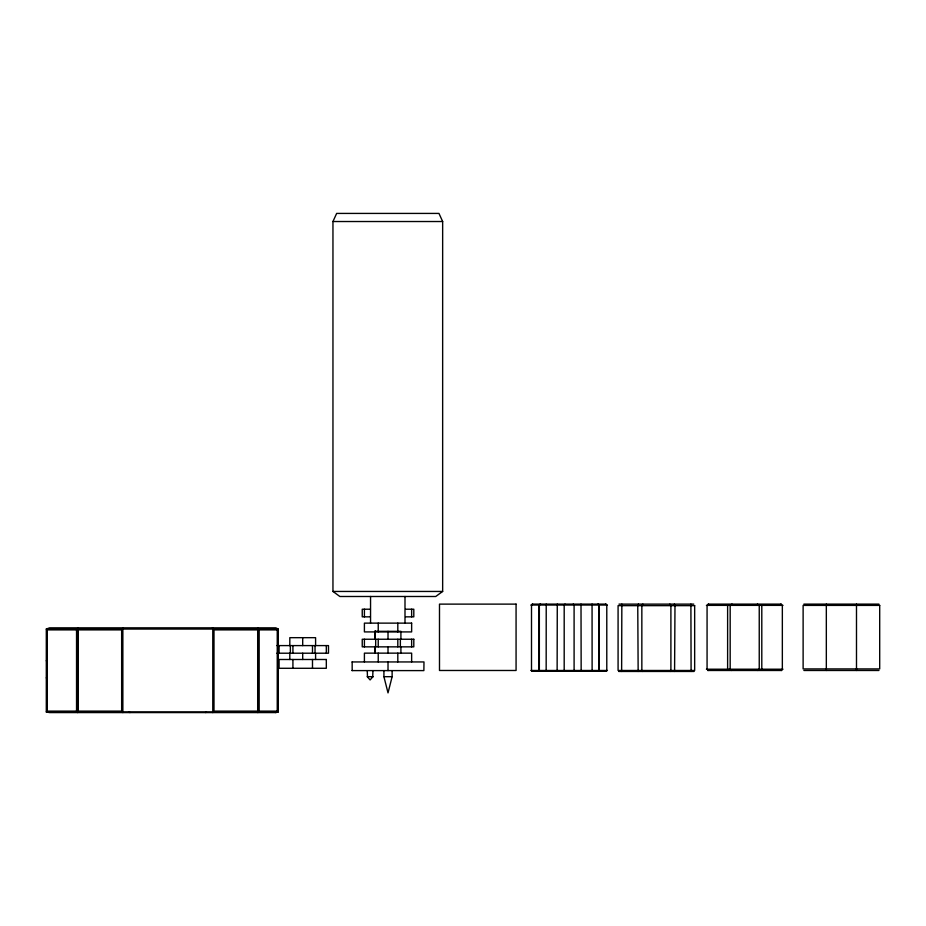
<?xml version="1.0" encoding="UTF-8"?>
<svg xmlns="http://www.w3.org/2000/svg" width="926" height="926" viewBox="0 0 926 926"><rect width="100%" height="100%" fill="white"/><g stroke="black" fill="none" stroke-linecap="round" stroke-linejoin="round"><path stroke-width="1.39" d="M592.119 671.2L592.061 604.122M546.224 604.122L546.166 671.2M392.126 670.598L392.126 676.686L388.017 692.891L383.92 676.686L383.92 670.598M122.857 712.58L122.857 627.84M691.097 671.454L690.9 604.122M826.328 670.482L826.328 604.122M621.844 604.122L621.635 671.454M674.579 671.454L674.985 605.65L674.348 604.122M638.396 604.122L637.759 605.65L638.153 671.454M77.657 627.84L77.657 712.58M856.492 604.122L856.492 670.482M332.955 221.522L336.647 213.42L438.97 213.42L442.651 221.522L442.651 591.448L435.741 596.494L339.865 596.494L332.955 591.448L332.955 221.522L442.651 221.522M581.158 671.2L581.007 604.122M557.278 604.122L557.128 671.2M122.487 629.055L123.181 627.84L123.181 629.055M212.783 712.58L212.783 627.84M670.25 671.454L670.899 670.482L670.899 605.65L669.868 604.122M642.875 604.122L641.845 605.65L641.845 670.482L642.494 671.454M573.507 671.2L574.097 670.482L574.097 605.037L573.229 604.122M781.278 670.482L782.343 669.209L782.343 605.361L780.861 604.122M372.727 676.918L372.935 670.598M565.045 604.122L564.189 605.037L564.189 670.482L564.779 671.2M205.722 712.58L206.371 711.944M757.885 670.482L759.239 669.209L759.239 605.361L757.364 604.122M257.81 712.58L258.504 711.944L258.504 629.055L257.81 627.84M605.998 671.2L606.785 670.482L606.785 605.037L605.639 604.122M708.552 604.122L707.07 605.361L707.07 669.209L708.135 670.482M532.635 604.122L531.501 605.037L531.501 670.482L532.288 671.2M540.495 604.122L539.349 605.037L539.349 670.482L540.136 671.2M598.289 671.2L599.261 670.482L599.261 605.037L597.849 604.122L598.937 605.037L598.937 670.482M732.049 604.122L730.174 605.361L730.174 669.209L731.528 670.482M540.437 604.122L539.025 605.037L539.025 670.482L539.997 671.2M46.3 629.055L49.553 627.84L275.809 627.84L278.24 629.055L278.24 711.944L275.809 712.58L49.553 712.58L46.3 711.944L46.3 629.055L278.24 629.055M332.955 591.448L442.651 591.448M532.103 604.122L606.183 604.122M618.985 604.122L693.759 604.122M708.101 604.122L781.312 604.122M803.872 604.122L878.948 604.122M530.853 605.037L607.433 605.037M706.411 605.361L782.991 605.361M370.412 609.215L362.24 609.215L362.24 616.843L370.412 616.843M405.634 609.215L413.806 609.215L413.806 616.843L405.634 616.843M258.435 629.888L277.777 629.888L277.777 711.122L258.435 711.122M276.92 645.596L328.487 645.596L328.487 653.212L276.92 653.212M278.24 648.732L278.24 689.939M47.238 660.319L46.3 660.782M352.065 661.94L423.981 661.94L423.876 670.598L352.065 670.598M706.411 669.209L782.991 669.209M530.853 670.482L607.433 670.482M707.626 670.482L781.775 670.482M803.872 670.482L878.948 670.482M531.709 671.2L606.576 671.2M618.649 671.454L694.095 671.454M383.92 676.686L392.126 676.686M46.3 677.89L47.238 678.353M46.3 711.944L278.24 711.944M129.281 711.944L129.918 712.58M367.472 676.918L367.263 670.598M212.471 627.84L213.165 629.055M761.797 605.361L761.797 669.209M727.616 605.361L727.616 669.209M411.642 609.215L411.642 616.843M411.642 639.241L411.642 646.857M411.642 661.94L411.642 653.143L364.404 653.143L364.404 661.94M404.998 596.494L404.998 623.094M400.912 639.241L400.912 631.335L375.134 631.335L375.134 639.241M400.912 646.857L400.912 653.143M400.368 639.241L400.368 646.857M397.81 623.129L397.81 631.914M397.81 639.241L397.81 646.857M397.81 653.143L397.81 661.94M388.017 631.335L388.017 639.241M388.017 646.857L388.017 653.143M388.017 661.94L388.017 670.598M378.236 623.129L378.236 631.914M378.236 639.241L378.236 646.857M378.236 653.143L378.236 661.94M375.678 639.241L375.678 646.857M375.215 630.606L375.215 639.148M375.215 646.267L375.215 653.386M375.134 646.857L375.134 653.143M370.55 596.494L370.55 623.094M364.404 609.215L364.404 616.843M364.404 639.241L364.404 646.857M352.169 661.94L352.169 670.598M326.322 645.596L326.322 653.212M315.592 645.596L315.592 637.678L289.815 637.678L289.815 645.596M315.592 653.212L315.592 659.497M315.048 645.596L315.048 653.212M312.49 645.596L312.49 653.212M312.49 659.497L312.49 668.283M302.698 637.678L302.698 645.596M302.698 653.212L302.698 659.497M292.917 645.596L292.917 653.212M292.917 659.497L292.917 668.283M290.359 645.596L290.359 653.212M289.815 653.212L289.815 659.497M279.085 645.596L279.085 653.212M277.244 629.888L277.244 711.122M275.809 711.944L275.809 712.58M258.967 629.888L258.967 711.122M76.545 629.888L76.545 711.122M47.238 629.888L47.238 711.122M372.935 676.686L370.099 679.939L367.263 676.686L372.935 676.686M516.071 604.122L439.491 604.122L439.491 670.482L516.071 670.482L516.071 604.122M879.7 605.396L803.12 605.396L803.12 668.919L879.7 668.919L879.7 605.396M694.662 605.65L618.082 605.65L618.082 670.482L694.662 670.482L694.662 605.65M411.642 623.129L364.404 623.129L364.404 631.914L411.642 631.914L411.642 623.129M76.893 629.888L46.902 629.888L46.902 711.122L76.893 711.122L76.893 629.888M121.653 629.888L77.969 629.888L77.969 711.122L121.653 711.122L121.653 629.888M257.683 629.888L213.987 629.888L213.987 711.122L257.683 711.122L257.683 629.888M413.806 639.241L362.24 639.241L362.24 646.857L413.806 646.857L413.806 639.241M326.322 659.497L279.085 659.497L279.085 668.283L326.322 668.283L326.322 659.497"/></g></svg>
